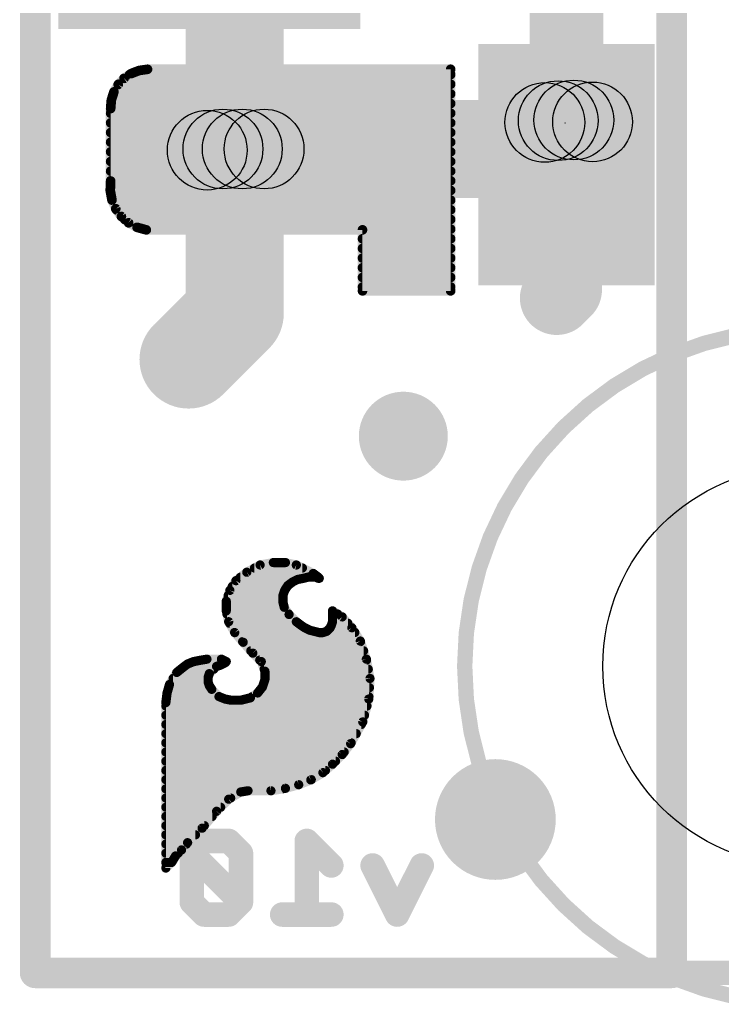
# Model space of a CAD drawing. Extents: x -0.2 to 20.5, y -0.3 to 32.1.
# Drawn here: x -0.13 to 5.69, y -0.32 to 7.89 of the extents above; entities that cross this region are included whole.
import ezdxf

# ---------------------------------------------------------------- set-up
doc = ezdxf.new("R2010")
doc.units = 0
for name, color, linetype in [('1', 12, 'CONTINUOUS'), ('16', 132, 'CONTINUOUS'), ('18', 110, 'CONTINUOUS'), ('19', 53, 'CONTINUOUS'), ('20', 53, 'CONTINUOUS'), ('21', 41, 'CONTINUOUS'), ('39', 12, 'CONTINUOUS')]:
    doc.layers.add(name, color=color, linetype=linetype)

# ---------------------------------------------------------------- blocks, each defined once
blk = doc.blocks.new('RECT336000X224000R100')
at = {"const_width": 0.7}
blk.add_lwpolyline([(0.7, 0), (0.7, 0, 0.4142), (0.35, 0.35), (-0.35, 0.35, 0.4142), (-0.7, 0), (-0.7, 0, 0.4142), (-0.35, -0.35), (0.35, -0.35, 0.4142)], format="xyb", close=True, dxfattribs=at)
blk.add_solid([(-0.3754, -0.0254), (0.3754, -0.0254), (-0.3754, 0.0254), (0.3754, 0.0254)])
blk = doc.blocks.new('RECT208000X160000R100')
at = {"const_width": 0.5}
blk.add_lwpolyline([(0.4, 0), (0.4, 0, 0.4142), (0.15, 0.25), (-0.15, 0.25, 0.4142), (-0.4, 0), (-0.4, 0, 0.4142), (-0.15, -0.25), (0.15, -0.25, 0.4142)], format="xyb", close=True, dxfattribs=at)
blk.add_solid([(-0.1754, -0.0254), (0.1754, -0.0254), (-0.1754, 0.0254), (0.1754, 0.0254)])
blk = doc.blocks.new('RECT240000X176000R100')
at = {"const_width": 0.55}
blk.add_lwpolyline([(0.475, 0), (0.475, 0, 0.4142), (0.2, 0.275), (-0.2, 0.275, 0.4142), (-0.475, 0), (-0.475, 0, 0.4142), (-0.2, -0.275), (0.2, -0.275, 0.4142)], format="xyb", close=True, dxfattribs=at)
blk.add_solid([(-0.2254, -0.0254), (0.2254, -0.0254), (-0.2254, 0.0254), (0.2254, 0.0254)])
blk = doc.blocks.new('RECT')
blk.add_solid([(-0.5, -0.5), (0.5, -0.5), (-0.5, 0.5), (0.5, 0.5)])
blk = doc.blocks.new('PIE')
at = {"const_width": 0.5}
blk.add_lwpolyline([(0, -0.25, 1), (0, 0.25, 1), (0, -0.25)], format="xyb", dxfattribs=at)
blk = doc.blocks.new('ROUNDV')
at = {"const_width": 0.5}
blk.add_lwpolyline([(0, -0.25, 1), (0, 0.25, 1), (0, -0.25)], format="xyb", dxfattribs=at)

msp = doc.modelspace()

# ---------------------------------------------------------------- linework, layer by layer
at = {"layer": '1'}
for points, const_width in [([(0, 0), (0, 13.462)], 0.254), ([(5.2705, 13.462), (5.2705, 0)], 0.254), ([(1.6519, 6.8236), (1.6519, 8.3191)], 0.8128), ([(0.7357, 7.4086), (0.7942, 7.448)], 0.08), ([(0.7823, 7.44), (3.4399, 7.44)], 0.08), ([(0.7942, 7.448), (0.8601, 7.4735)], 0.08), ([(0.8601, 7.4735), (0.9299, 7.4836)], 0.08), ([(0.9299, 7.4836), (3.4399, 7.4836)], 0.08), ([(3.4399, 7.4836), (3.4399, 5.6486)], 0.08), ([(0.6518, 7.2962), (0.6874, 7.3572)], 0.08), ([(0.6874, 7.3572), (0.7357, 7.4086)], 0.08), ([(0.6901, 7.36), (3.4399, 7.36)], 0.08), ([(0.6306, 7.2289), (0.6518, 7.2962)], 0.08), ([(0.6467, 7.28), (3.4399, 7.28)], 0.08), ([(0.6249, 7.1586), (0.6306, 7.2289)], 0.08), ([(0.6283, 7.2), (3.4399, 7.2)], 0.08), ([(1.6519, 6.8236), (4.2703, 6.8236)], 0.8128), ([(4.2703, 6.8236), (4.3999, 6.694)], 0.8128), ([(0.6249, 6.5586), (0.6249, 7.1586)], 0.08), ([(0.6249, 7.12), (3.4399, 7.12)], 0.08), ([(0.6249, 7.04), (3.4399, 7.04)], 0.08), ([(0.6249, 6.96), (3.4399, 6.96)], 0.08), ([(0.6249, 6.88), (3.4399, 6.88)], 0.08), ([(0.6249, 6.8), (3.4399, 6.8)], 0.08), ([(0.6249, 6.72), (3.4399, 6.72)], 0.08), ([(0.6249, 6.64), (3.4399, 6.64)], 0.08), ([(0.6215, 6.4793), (0.6249, 6.5586)], 0.08), ([(0.6249, 6.56), (3.4399, 6.56)], 0.08), ([(0.6215, 6.48), (3.4399, 6.48)], 0.08), ([(0.6357, 6.4013), (0.6215, 6.4793)], 0.08), ([(0.667, 6.3284), (0.6357, 6.4013)], 0.08), ([(0.6363, 6.4), (3.4399, 6.4)], 0.08), ([(0.7137, 6.2642), (0.667, 6.3284)], 0.08), ([(0.6731, 6.32), (3.4399, 6.32)], 0.08), ([(0.7735, 6.2121), (0.7137, 6.2642)], 0.08), ([(0.7415, 6.24), (3.4399, 6.24)], 0.08), ([(0.8434, 6.1746), (0.7735, 6.2121)], 0.08), ([(0.9199, 6.1536), (0.8434, 6.1746)], 0.08), ([(0.8966, 6.16), (3.4399, 6.16)], 0.08), ([(2.7099, 6.1536), (0.9199, 6.1536)], 0.08), ([(2.7099, 5.6486), (2.7099, 6.1536)], 0.08), ([(2.7099, 6.08), (3.4399, 6.08)], 0.08), ([(2.7099, 6), (3.4399, 6)], 0.08), ([(2.7099, 5.92), (3.4399, 5.92)], 0.08), ([(2.7099, 5.84), (3.4399, 5.84)], 0.08), ([(2.7099, 5.76), (3.4399, 5.76)], 0.08), ([(2.7099, 5.68), (3.4399, 5.68)], 0.08), ([(3.4399, 5.6486), (2.7099, 5.6486)], 0.08), ([(5.2705, 0), (0, 0)], 0.254)]:
    msp.add_lwpolyline(points, dxfattribs=dict(at, const_width=const_width))
for points, const_width in [([(0.7823, 7.46, 1), (0.7823, 7.42)], 0.04), ([(0.787, 7.4667, 1), (0.8014, 7.4294)], 0.04), ([(0.8054, 7.4315, 1), (0.7831, 7.4646)], 0.04), ([(0.8572, 7.4933, 1), (0.8629, 7.4537)], 0.04), ([(0.8673, 7.4548, 1), (0.8529, 7.4921)], 0.04), ([(0.9299, 7.5036, 1), (0.9299, 7.4636)], 0.04), ([(0.9328, 7.4638, 1), (0.9271, 7.5034)], 0.04), ([(3.4599, 7.4836, 1), (3.4199, 7.4836)], 0.04), ([(3.4399, 7.4636, 1), (3.4399, 7.5036)], 0.04), ([(3.4399, 7.42, 1), (3.4399, 7.46)], 0.04), ([(0.6728, 7.3708, 1), (0.702, 7.3435)], 0.04), ([(0.6901, 7.38, 1), (0.6901, 7.34)], 0.04), ([(0.7047, 7.3471, 1), (0.6701, 7.3673)], 0.04), ([(0.7245, 7.4252, 1), (0.7469, 7.392)], 0.04), ([(0.7503, 7.3949, 1), (0.7211, 7.4223)], 0.04), ([(3.4399, 7.34, 1), (3.4399, 7.38)], 0.04), ([(0.6467, 7.3, 1), (0.6467, 7.26)], 0.04), ([(0.6345, 7.3063, 1), (0.669, 7.2861)], 0.04), ([(0.6709, 7.2902, 1), (0.6327, 7.3022)], 0.04), ([(3.4399, 7.26, 1), (3.4399, 7.3)], 0.04), ([(0.6283, 7.22, 1), (0.6283, 7.18)], 0.04), ([(0.6115, 7.2349, 1), (0.6497, 7.2229)], 0.04), ([(0.6505, 7.2273, 1), (0.6107, 7.2305)], 0.04), ([(1.6519, 7.0268, 1), (1.6519, 6.6204)], 0.4064), ([(3.4399, 7.18, 1), (3.4399, 7.22)], 0.04), ([(4.414, 6.9673, 1), (4.1266, 6.6799)], 0.4064), ([(4.2703, 6.6204, 1), (4.2703, 7.0268)], 0.4064), ([(0.6449, 7.1586, 1), (0.6049, 7.1586)], 0.04), ([(0.605, 7.1602, 1), (0.6449, 7.157)], 0.04), ([(0.6249, 7.14, 1), (0.6249, 7.1)], 0.04), ([(3.4399, 7.1, 1), (3.4399, 7.14)], 0.04), ([(0.6249, 7.06, 1), (0.6249, 7.02)], 0.04), ([(3.4399, 7.02, 1), (3.4399, 7.06)], 0.04), ([(0.6249, 6.98, 1), (0.6249, 6.94)], 0.04), ([(1.4487, 6.8236, 1), (1.8551, 6.8236)], 0.4064), ([(3.4399, 6.94, 1), (3.4399, 6.98)], 0.04), ([(4.2562, 6.5503, 1), (4.5436, 6.8377)], 0.4064), ([(0.6249, 6.9, 1), (0.6249, 6.86)], 0.04), ([(3.4399, 6.86, 1), (3.4399, 6.9)], 0.04), ([(0.6249, 6.82, 1), (0.6249, 6.78)], 0.04), ([(3.4399, 6.78, 1), (3.4399, 6.82)], 0.04), ([(0.6249, 6.74, 1), (0.6249, 6.7)], 0.04), ([(3.4399, 6.7, 1), (3.4399, 6.74)], 0.04), ([(0.6249, 6.66, 1), (0.6249, 6.62)], 0.04), ([(3.4399, 6.62, 1), (3.4399, 6.66)], 0.04), ([(0.6249, 6.58, 1), (0.6249, 6.54)], 0.04), ([(0.6449, 6.5577, 1), (0.6049, 6.5595)], 0.04), ([(0.6049, 6.5586, 1), (0.6449, 6.5586)], 0.04), ([(3.4399, 6.54, 1), (3.4399, 6.58)], 0.04), ([(0.6215, 6.5, 1), (0.6215, 6.46)], 0.04), ([(0.6411, 6.4829, 1), (0.6018, 6.4757)], 0.04), ([(0.6015, 6.4802, 1), (0.6414, 6.4784)], 0.04), ([(3.4399, 6.46, 1), (3.4399, 6.5)], 0.04), ([(0.6541, 6.4092, 1), (0.6173, 6.3934)], 0.04), ([(0.616, 6.3977, 1), (0.6554, 6.4049)], 0.04), ([(0.6363, 6.42, 1), (0.6363, 6.38)], 0.04), ([(3.4399, 6.38, 1), (3.4399, 6.42)], 0.04), ([(0.6832, 6.3401, 1), (0.6508, 6.3166)], 0.04), ([(0.6486, 6.3205, 1), (0.6854, 6.3362)], 0.04), ([(0.6731, 6.34, 1), (0.6731, 6.3)], 0.04), ([(3.4399, 6.3, 1), (3.4399, 6.34)], 0.04), ([(0.7268, 6.2793, 1), (0.7006, 6.2492)], 0.04), ([(0.6975, 6.2525, 1), (0.7299, 6.276)], 0.04), ([(0.7415, 6.26, 1), (0.7415, 6.22)], 0.04), ([(0.783, 6.2297, 1), (0.764, 6.1945)], 0.04), ([(0.7604, 6.197, 1), (0.7866, 6.2272)], 0.04), ([(3.4399, 6.22, 1), (3.4399, 6.26)], 0.04), ([(0.8487, 6.1939, 1), (0.8381, 6.1553)], 0.04), ([(0.834, 6.157, 1), (0.8529, 6.1922)], 0.04), ([(0.8966, 6.18, 1), (0.8966, 6.14)], 0.04), ([(0.9199, 6.1736, 1), (0.9199, 6.1336)], 0.04), ([(0.9146, 6.1343, 1), (0.9252, 6.1729)], 0.04), ([(2.7299, 6.1536, 1), (2.6899, 6.1536)], 0.04), ([(2.7099, 6.1336, 1), (2.7099, 6.1736)], 0.04), ([(3.4399, 6.14, 1), (3.4399, 6.18)], 0.04), ([(2.7099, 6.1, 1), (2.7099, 6.06)], 0.04), ([(3.4399, 6.06, 1), (3.4399, 6.1)], 0.04), ([(2.7099, 6.02, 1), (2.7099, 5.98)], 0.04), ([(3.4399, 5.98, 1), (3.4399, 6.02)], 0.04), ([(2.7099, 5.94, 1), (2.7099, 5.9)], 0.04), ([(3.4399, 5.9, 1), (3.4399, 5.94)], 0.04), ([(2.7099, 5.86, 1), (2.7099, 5.82)], 0.04), ([(3.4399, 5.82, 1), (3.4399, 5.86)], 0.04), ([(2.7099, 5.78, 1), (2.7099, 5.74)], 0.04), ([(3.4399, 5.74, 1), (3.4399, 5.78)], 0.04), ([(2.7099, 5.7, 1), (2.7099, 5.66)], 0.04), ([(2.7099, 5.6686, 1), (2.7099, 5.6286)], 0.04), ([(2.6899, 5.6486, 1), (2.7299, 5.6486)], 0.04), ([(3.4199, 5.6486, 1), (3.4599, 5.6486)], 0.04), ([(3.4399, 5.66, 1), (3.4399, 5.7)], 0.04), ([(3.4399, 5.6286, 1), (3.4399, 5.6686)], 0.04), ([(0, 0.0635, 1), (0, -0.0635)], 0.127), ([(5.2705, -0.0635, 1), (5.2705, 0.0635)], 0.127), ([(-0.0635, 0, 1), (0.0635, 0)], 0.127), ([(5.207, 0, 1), (5.334, 0)], 0.127)]:
    msp.add_lwpolyline(points, format="xyb", dxfattribs=dict(at, const_width=const_width))
at = {"layer": '16'}
for points, const_width in [([(0, 13.462), (0, 0)], 0.254), ([(5.2705, 0), (5.2705, 13.462)], 0.254), ([(4.3979, 11.893), (4.3979, 7.0476)], 0.6096), ([(4.3979, 7.0476), (4.3879, 7.0376)], 0.6096), ([(4.3879, 7.0376), (4.3879, 5.6579)], 0.6096), ([(1.6519, 6.8236), (1.6519, 5.4619)], 0.8128), ([(4.3879, 5.6579), (4.318, 5.588)], 0.6096), ([(1.6519, 5.4619), (1.27, 5.08)], 0.8128), ([(1.3985, 1.0927), (1.2968, 0.991)], 0.2032), ([(1.6019, 1.0927), (1.3985, 1.0927)], 0.2032), ([(1.7036, 0.991), (1.6019, 1.0927)], 0.2032), ([(2.452, 0.8893), (2.2486, 1.0927)], 0.2032), ([(2.2486, 1.0927), (2.2486, 0.4826)], 0.2032), ([(1.2968, 0.991), (1.2968, 0.5843)], 0.2032), ([(1.7036, 0.5843), (1.2968, 0.991)], 0.2032), ([(1.7036, 0.5843), (1.7036, 0.991)], 0.2032), ([(2.997, 0.4826), (2.7937, 0.8893)], 0.2032), ([(3.2004, 0.8893), (2.997, 0.4826)], 0.2032), ([(1.2968, 0.5843), (1.3985, 0.4826)], 0.2032), ([(1.6019, 0.4826), (1.7036, 0.5843)], 0.2032), ([(1.3985, 0.4826), (1.6019, 0.4826)], 0.2032), ([(2.452, 0.4826), (2.0452, 0.4826)], 0.2032), ([(0, 0), (5.2705, 0)], 0.254)]:
    msp.add_lwpolyline(points, dxfattribs=dict(at, const_width=const_width))
for points, const_width in [([(4.5403, 7.0376, 1), (4.2355, 7.0376)], 0.3048), ([(4.5057, 6.9398, 1), (4.2902, 7.1553)], 0.3048), ([(1.8551, 6.8236, 1), (1.4487, 6.8236)], 0.4064), ([(4.2802, 7.1453, 1), (4.4957, 6.9298)], 0.3048), ([(4.2455, 7.0476, 1), (4.5503, 7.0476)], 0.3048), ([(4.4957, 5.5502, 1), (4.2802, 5.7657)], 0.3048), ([(1.7956, 5.3182, 1), (1.5082, 5.6056)], 0.4064), ([(4.2102, 5.6958, 1), (4.4258, 5.4802)], 0.3048), ([(4.2355, 5.6579, 1), (4.5403, 5.6579)], 0.3048), ([(1.4487, 5.4619, 1), (1.8551, 5.4619)], 0.4064), ([(1.1263, 5.2237, 1), (1.4137, 4.9363)], 0.4064), ([(1.3985, 1.1435, 1), (1.3985, 1.0419)], 0.1016), ([(1.4344, 1.0568, 1), (1.3626, 1.1286)], 0.1016), ([(1.6378, 1.1286, 1), (1.566, 1.0568)], 0.1016), ([(1.6019, 1.0419, 1), (1.6019, 1.1435)], 0.1016), ([(2.2845, 1.1286, 1), (2.2127, 1.0568)], 0.1016), ([(2.2994, 1.0927, 1), (2.1978, 1.0927)], 0.1016), ([(1.3327, 1.027, 1), (1.2609, 0.9551)], 0.1016), ([(1.3476, 0.991, 1), (1.246, 0.991)], 0.1016), ([(1.2609, 1.027, 1), (1.3327, 0.9551)], 0.1016), ([(1.7544, 0.991, 1), (1.6528, 0.991)], 0.1016), ([(1.6676, 0.9551, 1), (1.7395, 1.027)], 0.1016), ([(2.8391, 0.9121, 1), (2.7482, 0.8666)], 0.1016), ([(3.2458, 0.8666, 1), (3.155, 0.9121)], 0.1016), ([(2.4161, 0.8534, 1), (2.4879, 0.9253)], 0.1016), ([(1.3327, 0.6202, 1), (1.2609, 0.5484)], 0.1016), ([(1.7395, 0.5484, 1), (1.6676, 0.6202)], 0.1016), ([(1.6676, 0.5484, 1), (1.7395, 0.6202)], 0.1016), ([(1.246, 0.5843, 1), (1.3476, 0.5843)], 0.1016), ([(1.3985, 0.5334, 1), (1.3985, 0.4318)], 0.1016), ([(1.6019, 0.4318, 1), (1.6019, 0.5334)], 0.1016), ([(1.6528, 0.5843, 1), (1.7544, 0.5843)], 0.1016), ([(2.0452, 0.5334, 1), (2.0452, 0.4318)], 0.1016), ([(2.452, 0.4318, 1), (2.452, 0.5334)], 0.1016), ([(1.3626, 0.4467, 1), (1.4344, 0.5185)], 0.1016), ([(1.566, 0.5185, 1), (1.6378, 0.4467)], 0.1016), ([(2.1978, 0.4826, 1), (2.2994, 0.4826)], 0.1016), ([(2.9516, 0.5053, 1), (3.0425, 0.4599)], 0.1016), ([(2.9516, 0.4599, 1), (3.0425, 0.5053)], 0.1016), ([(0, 0.0635, 1), (0, -0.0635)], 0.127), ([(5.2705, -0.0635, 1), (5.2705, 0.0635)], 0.127), ([(-0.0635, 0, 1), (0.0635, 0)], 0.127), ([(5.207, 0, 1), (5.334, 0)], 0.127)]:
    msp.add_lwpolyline(points, format="xyb", dxfattribs=dict(at, const_width=const_width))
at = {"layer": '19'}
for q in [(4.3919, 7.0436), (4.3879, 7.0376)]:
    msp.add_line((4.3879, 7.0376), q, dxfattribs=at)
at = {"layer": '20', "const_width": 0.2032}
for points in [[(0, 31.75), (0, 0)], [(0, 0), (20.32, 0)]]:
    msp.add_lwpolyline(points, dxfattribs=at)
at = {"layer": '20', "const_width": 0.1016}
for points in [[(0, 0.0508, 1), (0, -0.0508)], [(-0.0508, 0, 1), (0.0508, 0)]]:
    msp.add_lwpolyline(points, format="xyb", dxfattribs=at)
at = {"layer": '20'}
for centre, radius in [((4.4595, 7.0636), 0.33), ((4.2195, 7.0436), 0.33), ((4.3303, 7.0582), 0.33), ((4.6149, 7.0482), 0.33), ((1.4249, 6.8136), 0.33), ((1.5549, 6.8236), 0.33), ((1.7149, 6.8236), 0.33), ((1.8949, 6.8236), 0.33), ((6.35, 2.54), 1.651)]:
    msp.add_circle(centre, radius, dxfattribs=at)
at = {"layer": '21', "const_width": 0.0762}
for points in [[(1.862, 3.378), (1.752, 3.318)], [(1.8158, 3.3528), (2.2124, 3.3528)], [(1.972, 3.398), (1.862, 3.378)], [(2.072, 3.398), (1.972, 3.398)], [(2.162, 3.378), (2.072, 3.398)], [(2.302, 3.308), (2.162, 3.378)], [(1.662, 3.248), (1.612, 3.168)], [(1.752, 3.318), (1.662, 3.248)], [(1.6988, 3.2766), (2.2564, 3.2766)], [(2.132, 3.238), (2.172, 3.258)], [(2.172, 3.258), (2.222, 3.268)], [(2.222, 3.268), (2.262, 3.278)], [(2.262, 3.278), (2.322, 3.278)], [(2.342, 3.278), (2.302, 3.308)], [(2.322, 3.278), (2.342, 3.268)], [(2.3248, 3.2766), (2.3434, 3.2766)], [(2.352, 3.268), (2.342, 3.278)], [(2.342, 3.268), (2.352, 3.268)], [(1.612, 3.168), (1.582, 3.078)], [(1.6322, 3.2004), (2.0869, 3.2004)], [(2.062, 3.158), (2.072, 3.178)], [(2.072, 3.178), (2.092, 3.208)], [(2.092, 3.208), (2.132, 3.238)], [(1.5974, 3.1242), (2.052, 3.1242)], [(2.052, 3.128), (2.062, 3.158)], [(2.052, 3.068), (2.052, 3.128)], [(1.582, 3.078), (1.582, 2.998)], [(1.582, 3.048), (2.057, 3.048)], [(2.062, 3.028), (2.052, 3.068)], [(2.102, 2.968), (2.062, 3.028)], [(1.582, 2.998), (1.602, 2.908)], [(1.5878, 2.9718), (2.0995, 2.9718)], [(2.162, 2.908), (2.102, 2.968)], [(2.462, 2.998), (2.462, 2.908)], [(2.542, 2.948), (2.462, 2.998)], [(2.462, 2.9718), (2.5039, 2.9718)], [(2.622, 2.858), (2.542, 2.948)], [(1.602, 2.908), (1.652, 2.818)], [(1.6089, 2.8956), (2.1785, 2.8956)], [(2.202, 2.878), (2.162, 2.908)], [(2.232, 2.858), (2.202, 2.878)], [(2.272, 2.838), (2.232, 2.858)], [(2.352, 2.818), (2.272, 2.838)], [(2.442, 2.858), (2.412, 2.828)], [(2.452, 2.878), (2.442, 2.858)], [(2.462, 2.908), (2.452, 2.878)], [(2.4579, 2.8956), (2.5886, 2.8956)], [(2.692, 2.748), (2.622, 2.858)], [(1.6512, 2.8194), (2.3464, 2.8194)], [(1.652, 2.818), (1.722, 2.738)], [(2.382, 2.818), (2.352, 2.818)], [(2.412, 2.828), (2.382, 2.818)], [(2.3862, 2.8194), (2.6466, 2.8194)], [(1.7175, 2.7432), (2.6936, 2.7432)], [(1.722, 2.738), (1.802, 2.648)], [(2.742, 2.598), (2.692, 2.748)], [(1.422, 2.598), (1.362, 2.588)], [(1.3788, 2.5908), (1.5564, 2.5908)], [(1.542, 2.598), (1.422, 2.598)], [(1.582, 2.578), (1.542, 2.598)], [(1.7851, 2.667), (2.719, 2.667)], [(1.802, 2.648), (1.872, 2.578)], [(1.8592, 2.5908), (2.7433, 2.5908)], [(2.772, 2.438), (2.742, 2.598)], [(1.222, 2.528), (1.172, 2.488)], [(1.2053, 2.5146), (1.4786, 2.5146)], [(1.262, 2.558), (1.222, 2.528)], [(1.312, 2.578), (1.262, 2.558)], [(1.362, 2.588), (1.312, 2.578)], [(1.442, 2.478), (1.502, 2.538)], [(1.502, 2.538), (1.532, 2.548)], [(1.532, 2.548), (1.572, 2.568)], [(1.572, 2.568), (1.582, 2.578)], [(1.872, 2.578), (1.902, 2.498)], [(1.8958, 2.5146), (2.7576, 2.5146)], [(1.172, 2.488), (1.112, 2.388)], [(1.1422, 2.4384), (1.432, 2.4384)], [(1.432, 2.448), (1.442, 2.478)], [(1.432, 2.408), (1.432, 2.448)], [(1.902, 2.428), (1.882, 2.368)], [(1.902, 2.498), (1.902, 2.428)], [(1.902, 2.4384), (2.7719, 2.4384)], [(2.762, 2.268), (2.772, 2.438)], [(1.112, 2.388), (1.092, 2.318)], [(1.1046, 2.3622), (1.4525, 2.3622)], [(1.442, 2.378), (1.432, 2.408)], [(1.462, 2.348), (1.442, 2.378)], [(1.522, 2.288), (1.462, 2.348)], [(1.882, 2.368), (1.842, 2.318)], [(1.8774, 2.3622), (2.7675, 2.3622)], [(1.092, 2.318), (1.082, 2.238)], [(1.088, 2.286), (1.527, 2.286)], [(1.572, 2.268), (1.522, 2.288)], [(1.622, 2.258), (1.572, 2.268)], [(1.782, 2.278), (1.702, 2.258)], [(1.842, 2.318), (1.782, 2.278)], [(1.794, 2.286), (2.7631, 2.286)], [(2.712, 2.078), (2.762, 2.268)], [(1.082, 2.238), (1.082, 0.868)], [(1.082, 2.2098), (2.7467, 2.2098)], [(1.702, 2.258), (1.622, 2.258)], [(1.082, 2.1336), (2.7266, 2.1336)], [(1.082, 2.0574), (2.7006, 2.0574)], [(2.612, 1.898), (2.712, 2.078)], [(1.082, 1.9812), (2.6582, 1.9812)], [(1.082, 1.905), (2.6159, 1.905)], [(2.542, 1.808), (2.612, 1.898)], [(1.082, 1.8288), (2.5582, 1.8288)], [(2.462, 1.728), (2.542, 1.808)], [(1.082, 1.7526), (2.4866, 1.7526)], [(2.382, 1.658), (2.462, 1.728)], [(1.082, 1.6764), (2.403, 1.6764)], [(2.282, 1.598), (2.382, 1.658)], [(1.082, 1.6002), (2.2857, 1.6002)], [(1.082, 1.524), (2.048, 1.524)], [(1.952, 1.508), (2.072, 1.528)], [(2.072, 1.528), (2.182, 1.558)], [(2.182, 1.558), (2.282, 1.598)], [(1.082, 1.4478), (1.6183, 1.4478)], [(1.602, 1.438), (1.702, 1.498)], [(1.702, 1.498), (1.762, 1.508)], [(1.762, 1.508), (1.952, 1.508)], [(1.082, 1.3716), (1.5356, 1.3716)], [(1.502, 1.338), (1.602, 1.438)], [(1.082, 1.2954), (1.4655, 1.2954)], [(1.382, 1.198), (1.502, 1.338)], [(1.082, 1.2192), (1.4002, 1.2192)], [(1.262, 1.078), (1.382, 1.198)], [(1.082, 1.143), (1.327, 1.143)], [(1.082, 1.0668), (1.2527, 1.0668)], [(1.212, 1.018), (1.262, 1.078)], [(1.082, 0.9906), (1.1846, 0.9906)], [(1.132, 0.918), (1.162, 0.968)], [(1.162, 0.968), (1.212, 1.018)], [(1.082, 0.868), (1.132, 0.918)], [(1.082, 0.9144), (1.1284, 0.9144)]]:
    msp.add_lwpolyline(points, dxfattribs=at)
at = {"layer": '21', "const_width": 0.0381}
for points in [[(1.8158, 3.3719, 1), (1.8158, 3.3338)], [(1.8586, 3.3967, 1), (1.8654, 3.3593)], [(1.8711, 3.3613, 1), (1.8529, 3.3947)], [(1.972, 3.4171, 1), (1.972, 3.379)], [(1.9754, 3.3793, 1), (1.9686, 3.4167)], [(2.0761, 3.4166, 1), (2.0679, 3.3794)], [(2.072, 3.379, 1), (2.072, 3.4171)], [(2.1705, 3.395, 1), (2.1535, 3.361)], [(2.1579, 3.3594, 1), (2.1661, 3.3966)], [(2.2124, 3.3338, 1), (2.2124, 3.3719)], [(1.6782, 3.2379, 1), (1.6458, 3.2581)], [(1.6988, 3.2957, 1), (1.6988, 3.2576)], [(1.7429, 3.3347, 1), (1.7611, 3.3013)], [(1.7637, 3.303, 1), (1.7403, 3.333)], [(2.1683, 3.2767, 1), (2.1757, 3.2393)], [(2.1805, 3.241, 1), (2.1635, 3.275)], [(2.2174, 3.2865, 1), (2.2266, 3.2495)], [(2.2257, 3.2493, 1), (2.2183, 3.2867)], [(2.262, 3.2971, 1), (2.262, 3.259)], [(2.2564, 3.2576, 1), (2.2564, 3.2957)], [(2.2666, 3.2595, 1), (2.2574, 3.2965)], [(2.3134, 3.3232, 1), (2.2906, 3.2928)], [(2.2935, 3.291, 1), (2.3105, 3.325)], [(2.3305, 3.295, 1), (2.3135, 3.261)], [(2.3248, 3.2957, 1), (2.3248, 3.2576)], [(2.322, 3.259, 1), (2.322, 3.2971)], [(2.3555, 3.2915, 1), (2.3285, 3.2645)], [(2.342, 3.2871, 1), (2.342, 3.249)], [(2.3306, 3.2628, 1), (2.3534, 3.2932)], [(2.3335, 3.251, 1), (2.3505, 3.285)], [(2.3385, 3.2545, 1), (2.3655, 3.2815)], [(2.3434, 3.2576, 1), (2.3434, 3.2957)], [(2.352, 3.249, 1), (2.352, 3.2871)], [(1.6301, 3.162, 1), (1.5939, 3.174)], [(1.6322, 3.2195, 1), (1.6322, 3.1814)], [(1.6503, 3.263, 1), (1.6737, 3.233)], [(2.0561, 3.1886, 1), (2.0879, 3.1674)], [(2.089, 3.1695, 1), (2.055, 3.1865)], [(2.0806, 3.2232, 1), (2.1034, 3.1928)], [(2.1079, 3.1974, 1), (2.0761, 3.2186)], [(2.0869, 3.1814, 1), (2.0869, 3.2195)], [(2.1235, 3.255, 1), (2.1405, 3.221)], [(2.1434, 3.2228, 1), (2.1206, 3.2532)], [(1.5974, 3.1433, 1), (1.5974, 3.1052)], [(1.5958, 3.1781, 1), (1.6282, 3.1579)], [(2.0711, 3.128, 1), (2.033, 3.128)], [(2.0339, 3.134, 1), (2.0701, 3.122)], [(2.045, 3.1665, 1), (2.079, 3.1495)], [(2.0801, 3.152, 1), (2.0439, 3.164)], [(2.052, 3.1052, 1), (2.052, 3.1433)], [(1.6011, 3.078, 1), (1.563, 3.078)], [(1.5639, 3.084, 1), (1.6001, 3.072)], [(1.582, 3.0671, 1), (1.582, 3.029)], [(2.0705, 3.0726, 1), (2.0335, 3.0634)], [(2.033, 3.068, 1), (2.0711, 3.068)], [(2.0779, 3.0386, 1), (2.0461, 3.0174)], [(2.0435, 3.0234, 1), (2.0805, 3.0326)], [(2.057, 3.029, 1), (2.057, 3.0671)], [(1.6006, 3.0021, 1), (1.5634, 2.9939)], [(1.563, 2.998, 1), (1.6011, 2.998)], [(1.5878, 2.9909, 1), (1.5878, 2.9527)], [(2.1155, 2.9815, 1), (2.0885, 2.9545)], [(2.0861, 2.9574, 1), (2.1179, 2.9786)], [(2.0995, 2.9527, 1), (2.0995, 2.9909)], [(2.4721, 3.0142, 1), (2.4519, 2.9818)], [(2.462, 2.9909, 1), (2.462, 2.9527)], [(2.4811, 2.998, 1), (2.443, 2.998)], [(2.5039, 2.9527, 1), (2.5039, 2.9909)], [(2.5562, 2.9607, 1), (2.5278, 2.9353)], [(2.5319, 2.9318, 1), (2.5521, 2.9642)], [(1.6187, 2.9173, 1), (1.5853, 2.8987)], [(1.5834, 2.9039, 1), (1.6206, 2.9121)], [(1.6089, 2.9146, 1), (1.6089, 2.8765)], [(2.1734, 2.9232, 1), (2.1506, 2.8928)], [(2.1485, 2.8945, 1), (2.1755, 2.9215)], [(2.1785, 2.8765, 1), (2.1785, 2.9146)], [(2.2126, 2.8939, 1), (2.1914, 2.8621)], [(2.1906, 2.8628, 1), (2.2134, 2.8932)], [(2.2405, 2.875, 1), (2.2235, 2.841)], [(2.2214, 2.8421, 1), (2.2426, 2.8739)], [(2.2766, 2.8565, 1), (2.2674, 2.8195)], [(2.2635, 2.821, 1), (2.2805, 2.855)], [(2.425, 2.8665, 1), (2.459, 2.8495)], [(2.4555, 2.8445, 1), (2.4285, 2.8715)], [(2.4339, 2.884, 1), (2.4701, 2.872)], [(2.469, 2.8695, 1), (2.435, 2.8865)], [(2.4579, 2.9146, 1), (2.4579, 2.8765)], [(2.443, 2.908, 1), (2.4811, 2.908)], [(2.4801, 2.902, 1), (2.4439, 2.914)], [(2.5886, 2.8765, 1), (2.5886, 2.9146)], [(2.6381, 2.8682, 1), (2.6059, 2.8478)], [(2.6078, 2.8453, 1), (2.6362, 2.8707)], [(1.6512, 2.8385, 1), (1.6512, 2.8004)], [(1.6663, 2.8305, 1), (1.6377, 2.8055)], [(1.6353, 2.8087, 1), (1.6687, 2.8273)], [(2.352, 2.8371, 1), (2.352, 2.799)], [(2.3464, 2.8004, 1), (2.3464, 2.8385)], [(2.3474, 2.7995, 1), (2.3566, 2.8365)], [(2.376, 2.8361, 1), (2.388, 2.7999)], [(2.3862, 2.8385, 1), (2.3862, 2.8004)], [(2.382, 2.799, 1), (2.382, 2.8371)], [(2.3985, 2.8415, 1), (2.4255, 2.8145)], [(2.418, 2.8099, 1), (2.406, 2.8461)], [(2.6466, 2.8004, 1), (2.6466, 2.8385)], [(1.7175, 2.7623, 1), (1.7175, 2.7242)], [(1.7362, 2.7507, 1), (1.7078, 2.7253)], [(1.7077, 2.7255, 1), (1.7363, 2.7505)], [(2.7101, 2.754, 1), (2.6739, 2.742)], [(2.6759, 2.7378, 1), (2.7081, 2.7582)], [(2.6936, 2.7242, 1), (2.6936, 2.7623)], [(1.3788, 2.6099, 1), (1.3788, 2.5718)], [(1.422, 2.6171, 1), (1.422, 2.579)], [(1.4251, 2.5792, 1), (1.4189, 2.6168)], [(1.5505, 2.615, 1), (1.5335, 2.581)], [(1.542, 2.579, 1), (1.542, 2.6171)], [(1.5564, 2.5718, 1), (1.5564, 2.6099)], [(1.7851, 2.6861, 1), (1.7851, 2.648)], [(1.8155, 2.6615, 1), (1.7885, 2.6345)], [(1.7878, 2.6353, 1), (1.8162, 2.6607)], [(1.8592, 2.6099, 1), (1.8592, 2.5718)], [(2.719, 2.648, 1), (2.719, 2.6861)], [(2.7607, 2.6015, 1), (2.7233, 2.5945)], [(2.7433, 2.5718, 1), (2.7433, 2.6099)], [(1.2053, 2.5337, 1), (1.2053, 2.4956)], [(1.2106, 2.5432, 1), (1.2334, 2.5128)], [(1.2339, 2.5131, 1), (1.2101, 2.5429)], [(1.2549, 2.5757, 1), (1.2691, 2.5403)], [(1.2734, 2.5428, 1), (1.2506, 2.5732)], [(1.3083, 2.5967, 1), (1.3157, 2.5593)], [(1.3191, 2.5603, 1), (1.3049, 2.5957)], [(1.3589, 2.6068, 1), (1.3651, 2.5692)], [(1.3657, 2.5693, 1), (1.3583, 2.6067)], [(1.4786, 2.4956, 1), (1.4786, 2.5337)], [(1.496, 2.5561, 1), (1.508, 2.5199)], [(1.5155, 2.5245, 1), (1.4885, 2.5515)], [(1.5235, 2.565, 1), (1.5405, 2.531)], [(1.538, 2.5299, 1), (1.526, 2.5661)], [(1.5585, 2.5815, 1), (1.5855, 2.5545)], [(1.5805, 2.551, 1), (1.5635, 2.585)], [(1.5955, 2.5645, 1), (1.5685, 2.5915)], [(1.5735, 2.561, 1), (1.5905, 2.595)], [(1.8898, 2.5847, 1), (1.8542, 2.5713)], [(1.8585, 2.5645, 1), (1.8855, 2.5915)], [(1.8958, 2.5337, 1), (1.8958, 2.4956)], [(2.7239, 2.592, 1), (2.7601, 2.604)], [(2.7576, 2.4956, 1), (2.7576, 2.5337)], [(1.1422, 2.4575, 1), (1.1422, 2.4194)], [(1.1601, 2.5029, 1), (1.1839, 2.4731)], [(1.1883, 2.4782, 1), (1.1557, 2.4978)], [(1.4139, 2.454, 1), (1.4501, 2.442)], [(1.4511, 2.448, 1), (1.413, 2.448)], [(1.4285, 2.4915, 1), (1.4555, 2.4645)], [(1.4601, 2.472, 1), (1.4239, 2.484)], [(1.432, 2.4194, 1), (1.432, 2.4575)], [(1.9211, 2.498, 1), (1.883, 2.498)], [(1.902, 2.4575, 1), (1.902, 2.4194)], [(1.9201, 2.422, 1), (1.8839, 2.434)], [(1.8842, 2.4913, 1), (1.9198, 2.5047)], [(2.791, 2.4369, 1), (2.753, 2.4391)], [(2.7719, 2.4194, 1), (2.7719, 2.4575)], [(1.1046, 2.3813, 1), (1.1046, 2.3432)], [(1.0957, 2.3978, 1), (1.1283, 2.3782)], [(1.1303, 2.3828, 1), (1.0937, 2.3932)], [(1.4501, 2.414, 1), (1.4139, 2.402)], [(1.413, 2.408, 1), (1.4511, 2.408)], [(1.4579, 2.3886, 1), (1.4261, 2.3674)], [(1.4239, 2.372, 1), (1.4601, 2.384)], [(1.4755, 2.3615, 1), (1.4485, 2.3345)], [(1.4525, 2.3432, 1), (1.4525, 2.3813)], [(1.8774, 2.3813, 1), (1.8774, 2.3432)], [(1.8639, 2.374, 1), (1.9001, 2.362)], [(1.8969, 2.3561, 1), (1.8671, 2.3799)], [(1.883, 2.428, 1), (1.9211, 2.428)], [(2.7533, 2.4345, 1), (2.7907, 2.4415)], [(2.7675, 2.3432, 1), (2.7675, 2.3813)], [(1.088, 2.3051, 1), (1.088, 2.267)], [(1.0737, 2.3232, 1), (1.1103, 2.3128)], [(1.1109, 2.3156, 1), (1.0731, 2.3204)], [(1.4461, 2.3374, 1), (1.4779, 2.3586)], [(1.5291, 2.3057, 1), (1.5149, 2.2703)], [(1.5085, 2.2745, 1), (1.5355, 2.3015)], [(1.527, 2.267, 1), (1.527, 2.3051)], [(1.5757, 2.2867, 1), (1.5683, 2.2493)], [(1.5649, 2.2503, 1), (1.5791, 2.2857)], [(1.7714, 2.2939, 1), (1.7926, 2.2621)], [(1.794, 2.3051, 1), (1.794, 2.267)], [(1.7866, 2.2595, 1), (1.7774, 2.2965)], [(1.8271, 2.3299, 1), (1.8569, 2.3061)], [(1.8526, 2.3021, 1), (1.8314, 2.3339)], [(2.7804, 2.2632, 1), (2.7436, 2.2728)], [(2.7631, 2.267, 1), (2.7631, 2.3051)], [(1.1011, 2.238, 1), (1.063, 2.238)], [(1.0631, 2.2404, 1), (1.1009, 2.2356)], [(1.082, 2.2288, 1), (1.082, 2.1907)], [(1.622, 2.2771, 1), (1.622, 2.2389)], [(1.6183, 2.2393, 1), (1.6257, 2.2767)], [(1.6974, 2.2765, 1), (1.7066, 2.2395)], [(1.702, 2.2389, 1), (1.702, 2.2771)], [(2.743, 2.2691, 1), (2.781, 2.2669)], [(2.7467, 2.1907, 1), (2.7467, 2.2288)], [(1.082, 2.1526, 1), (1.082, 2.1145)], [(2.7266, 2.1145, 1), (2.7266, 2.1526)], [(1.082, 2.0764, 1), (1.082, 2.0383)], [(2.6936, 2.0828, 1), (2.7304, 2.0732)], [(2.7287, 2.0687, 1), (2.6953, 2.0873)], [(2.7006, 2.0383, 1), (2.7006, 2.0764)], [(1.082, 2.0002, 1), (1.082, 1.9622)], [(2.6582, 1.9622, 1), (2.6582, 2.0002)], [(1.082, 1.9241, 1), (1.082, 1.886)], [(2.5953, 1.9073, 1), (2.6287, 1.8887)], [(2.627, 1.8863, 1), (2.597, 1.9097)], [(2.6159, 1.886, 1), (2.6159, 1.9241)], [(1.082, 1.8478, 1), (1.082, 1.8097)], [(2.527, 1.8197, 1), (2.557, 1.7963)], [(2.5555, 1.7945, 1), (2.5285, 1.8215)], [(2.5582, 1.8097, 1), (2.5582, 1.8478)], [(1.082, 1.7717, 1), (1.082, 1.7336)], [(2.4485, 1.7415, 1), (2.4755, 1.7145)], [(2.4745, 1.7137, 1), (2.4495, 1.7423)], [(2.4866, 1.7336, 1), (2.4866, 1.7717)], [(1.082, 1.6955, 1), (1.082, 1.6574)], [(2.3695, 1.6723, 1), (2.3945, 1.6437)], [(2.3918, 1.6417, 1), (2.3722, 1.6743)], [(2.403, 1.6574, 1), (2.403, 1.6955)], [(1.082, 1.6193, 1), (1.082, 1.5812)], [(1.082, 1.5431, 1), (1.082, 1.505)], [(2.048, 1.505, 1), (2.048, 1.5431)], [(2.067, 1.5464, 1), (2.077, 1.5096)], [(2.0751, 1.5092, 1), (2.0689, 1.5468)], [(2.1749, 1.5757, 1), (2.1891, 1.5403)], [(2.187, 1.5396, 1), (2.177, 1.5764)], [(2.2722, 1.6143, 1), (2.2918, 1.5817)], [(2.2891, 1.5803, 1), (2.2749, 1.6157)], [(2.2857, 1.5812, 1), (2.2857, 1.6193)], [(1.082, 1.4668, 1), (1.082, 1.4287)], [(1.6183, 1.4287, 1), (1.6183, 1.4668)], [(1.6989, 1.5168, 1), (1.7051, 1.4792)], [(1.7118, 1.4817, 1), (1.6922, 1.5143)], [(1.762, 1.5271, 1), (1.762, 1.4889)], [(1.7651, 1.4892, 1), (1.7589, 1.5268)], [(1.9489, 1.5268, 1), (1.9551, 1.4892)], [(1.952, 1.4889, 1), (1.952, 1.5271)], [(1.082, 1.3907, 1), (1.082, 1.3526)], [(1.5356, 1.3526, 1), (1.5356, 1.3907)], [(1.5922, 1.4543, 1), (1.6118, 1.4217)], [(1.6155, 1.4245, 1), (1.5885, 1.4515)], [(1.082, 1.3145, 1), (1.082, 1.2764)], [(1.4655, 1.2764, 1), (1.4655, 1.3145)], [(1.4885, 1.3515, 1), (1.5155, 1.3245)], [(1.5165, 1.3256, 1), (1.4875, 1.3504)], [(1.082, 1.2383, 1), (1.082, 1.2002)], [(1.3955, 1.1845, 1), (1.3685, 1.2115)], [(1.4002, 1.2002, 1), (1.4002, 1.2383)], [(1.082, 1.1621, 1), (1.082, 1.124)], [(1.327, 1.124, 1), (1.327, 1.1621)], [(1.3675, 1.2104, 1), (1.3965, 1.1856)], [(1.082, 1.0858, 1), (1.082, 1.0477)], [(1.2485, 1.0915, 1), (1.2755, 1.0645)], [(1.2766, 1.0658, 1), (1.2474, 1.0902)], [(1.2527, 1.0477, 1), (1.2527, 1.0858)], [(1.082, 1.0096, 1), (1.082, 0.9716)], [(1.1485, 0.9815, 1), (1.1755, 0.9545)], [(1.1783, 0.9582, 1), (1.1457, 0.9778)], [(1.1846, 0.9716, 1), (1.1846, 1.0096)], [(1.1974, 1.0302, 1), (1.2266, 1.0058)], [(1.2255, 1.0045, 1), (1.1985, 1.0315)], [(1.082, 0.9335, 1), (1.082, 0.8953)], [(1.1157, 0.9278, 1), (1.1483, 0.9082)], [(1.1455, 0.9045, 1), (1.1185, 0.9315)], [(1.1284, 0.8953, 1), (1.1284, 0.9335)], [(1.0685, 0.8815, 1), (1.0955, 0.8545)], [(1.063, 0.868, 1), (1.1011, 0.868)]]:
    msp.add_lwpolyline(points, format="xyb", dxfattribs=at)
at = {"layer": '39', "const_width": 0.127}
msp.add_lwpolyline([(6.35, -0.254, 1), (6.35, 5.334, 1), (6.35, -0.254)], format="xyb", dxfattribs=at)

# ---------------------------------------------------------------- block references
at = {"layer": '1'}
for p, xscale, yscale in [((1.4422, 8.5288), 2.5, 1.425), ((4.3999, 6.694), 1.46, 2)]:
    msp.add_blockref('RECT', p, dxfattribs=dict(at, xscale=xscale, yscale=yscale))
for name, p in [('RECT208000X160000R100', (4.3879, 7.0376)), ('RECT240000X176000R100', (1.6519, 6.8236)), ('PIE', (3.81, 1.27))]:
    msp.add_blockref(name, p, dxfattribs=at)
at = {"layer": '16'}
for name, p in [('RECT336000X224000R100', (1.6519, 6.8236)), ('RECT208000X160000R100', (4.3919, 7.0436))]:
    msp.add_blockref(name, p, dxfattribs=at)
at = {"layer": '18', "xscale": 0.7366, "yscale": 0.7366}
for p in [(1.27, 5.08), (1.27, 5.08), (3.048, 4.445), (3.048, 4.445)]:
    msp.add_blockref('ROUNDV', p, dxfattribs=at)

doc.saveas('drawing.dxf')
